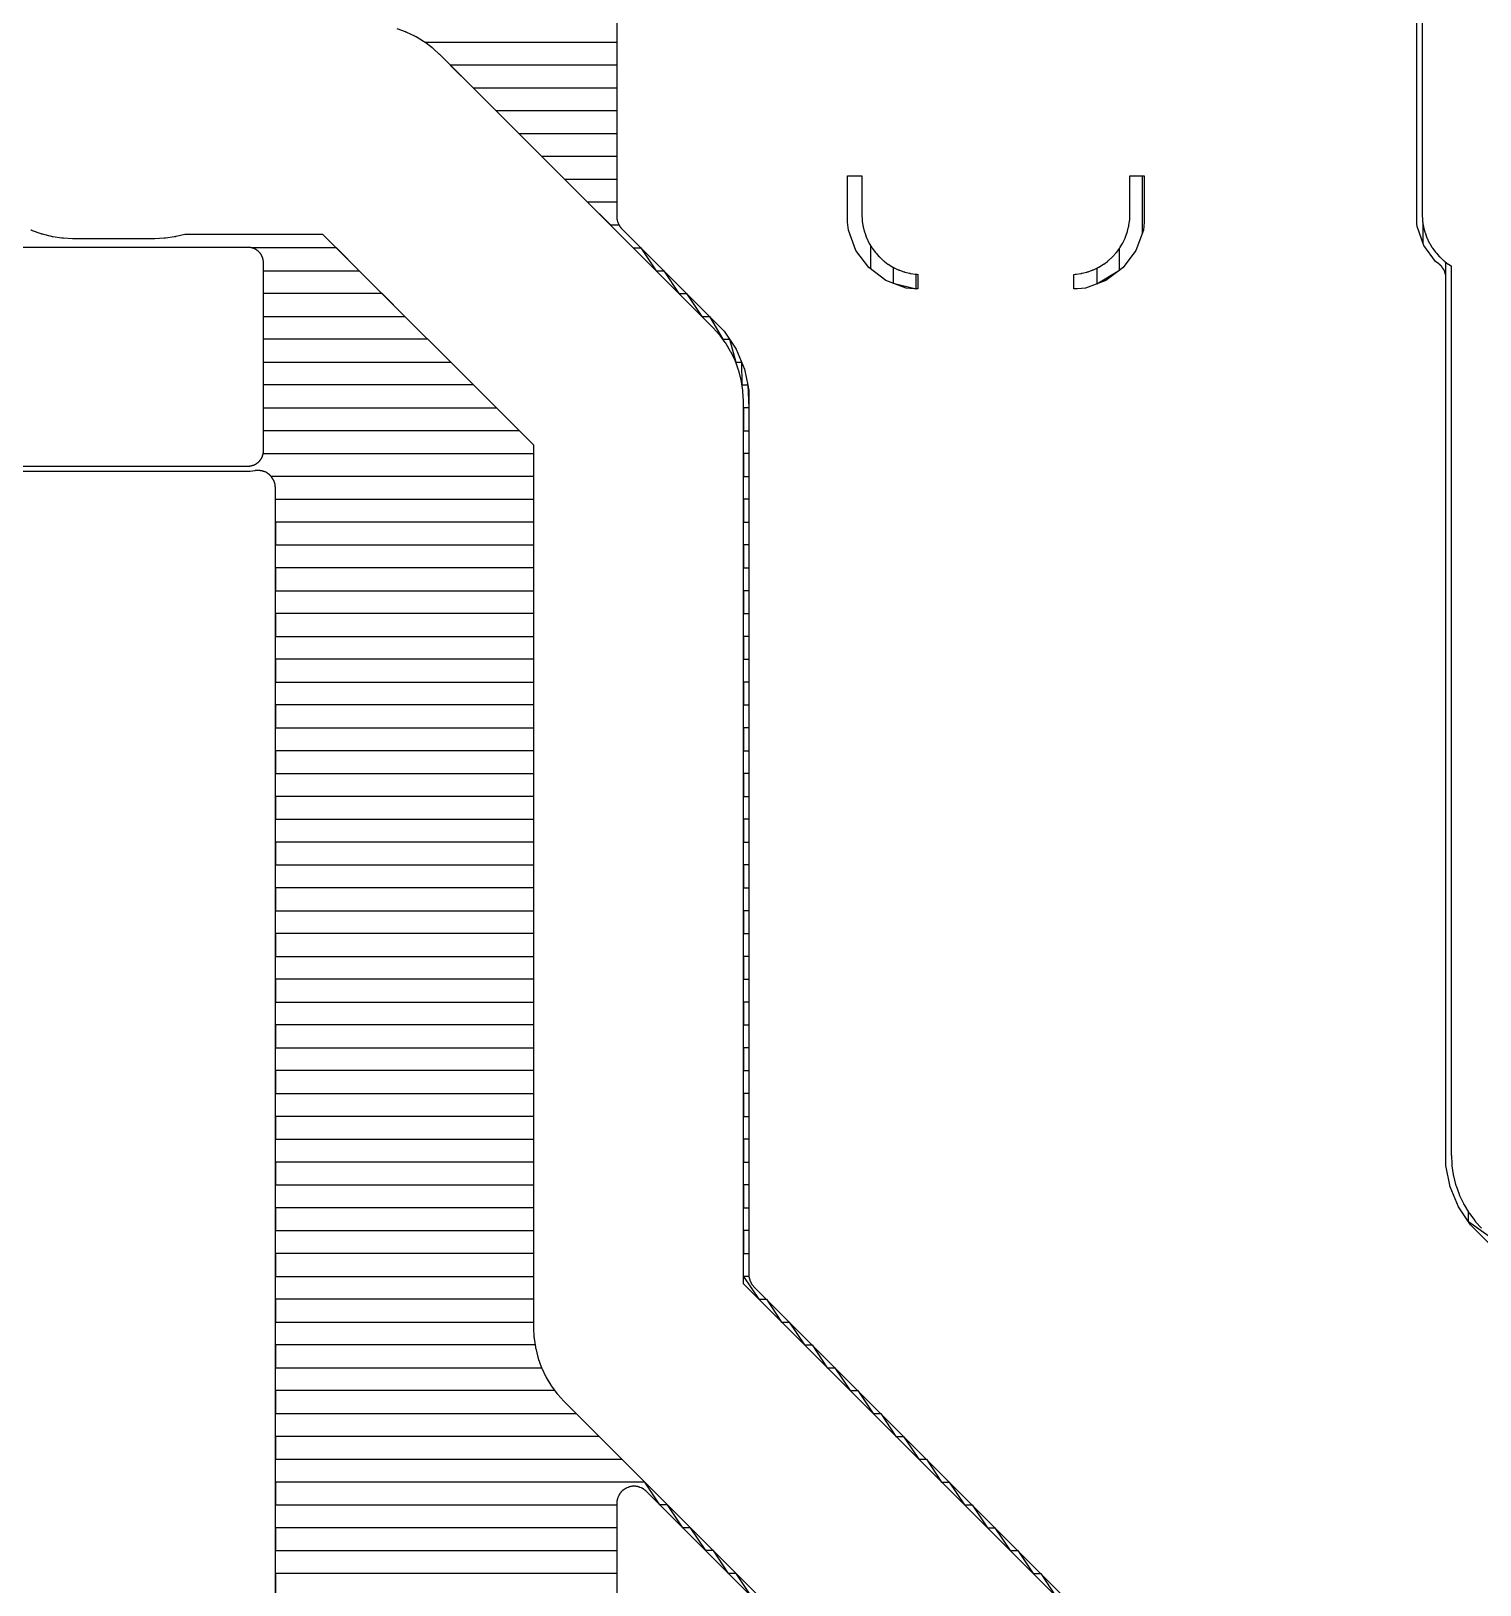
# Model space of a CAD drawing. Header units: metres. Extents: x 141.3 to 191.2, y -114.6 to -61.8.
# Drawn here: x 172.89 to 180.97, y -95.92 to -87.26 of the extents above; entities that cross this region are included whole.
import ezdxf

# ---------------------------------------------------------------- set-up
doc = ezdxf.new("R2010")
doc.units = ezdxf.units.M

msp = doc.modelspace()

# ---------------------------------------------------------------- linework, layer by layer
for points in [[(176.155, -65.0801), (176.155, -88.2916), (176.155, -88.2937), (176.1551, -88.2957), (176.1552, -88.2978), (176.1554, -88.2999), (176.1556, -88.302), (176.1559, -88.304), (176.1563, -88.3061), (176.1566, -88.3082), (176.1571, -88.3102), (176.1575, -88.3122), (176.1581, -88.3142), (176.1587, -88.3163), (176.1593, -88.3182), (176.16, -88.3202), (176.1607, -88.3222), (176.1615, -88.3241), (176.1648, -88.3322), (176.1657, -88.3342), (176.1665, -88.3361), (176.1674, -88.3379), (176.1684, -88.3398), (176.1694, -88.3416), (176.1705, -88.3434), (176.1716, -88.3452), (176.1727, -88.3469), (176.1739, -88.3487), (176.1751, -88.3503), (176.1764, -88.352), (176.1777, -88.3536), (176.179, -88.3552), (176.1804, -88.3568), (176.1818, -88.3583), (176.1833, -88.3598), (176.7541, -88.9306), (176.8058, -89.008), (176.8214, -89.0315), (176.8678, -89.1435), (176.8855, -89.2324), (176.8915, -89.2624), (176.8915, -94.1931), (176.8915, -94.1952), (176.8916, -94.1972), (176.8917, -94.1993), (176.8919, -94.2014), (176.8921, -94.2035), (176.8924, -94.2055), (176.8928, -94.2076), (176.8931, -94.2097), (176.8936, -94.2117), (176.894, -94.2137), (176.8946, -94.2157), (176.8952, -94.2178), (176.8958, -94.2197), (176.8965, -94.2217), (176.8972, -94.2237), (176.898, -94.2256), (176.9013, -94.2337), (176.9022, -94.2357), (176.903, -94.2376), (176.9039, -94.2394), (176.9049, -94.2413), (176.9059, -94.2431), (176.907, -94.2449), (176.9081, -94.2467), (176.9092, -94.2484), (176.9104, -94.2502), (176.9116, -94.2518), (176.9129, -94.2535), (176.9142, -94.2551), (176.9155, -94.2567), (176.9169, -94.2583), (176.9183, -94.2598), (176.9198, -94.2613), (184.3767, -101.7182)], [(186.6982, -99.6987), (180.9164, -93.9169), (180.8491, -93.8161), (180.8027, -93.704), (180.779, -93.5851), (180.779, -88.6332), (180.779, -88.631), (180.7789, -88.6289), (180.7788, -88.6268), (180.7786, -88.6251), (180.7785, -88.623), (180.7782, -88.6209), (180.7779, -88.6189), (180.7776, -88.6168), (180.7772, -88.6148), (180.7768, -88.6127), (180.7763, -88.6107), (180.7758, -88.6086), (180.7752, -88.6066), (180.7745, -88.6046), (180.7739, -88.6027), (180.7731, -88.6007), (180.7723, -88.5988), (180.7715, -88.5968), (180.7706, -88.5949), (180.7697, -88.5931), (180.7687, -88.5912), (180.7677, -88.5894), (180.7667, -88.5876), (180.7621, -88.58), (180.761, -88.5783), (180.7599, -88.5765), (180.7587, -88.5748), (180.7575, -88.5731), (180.7562, -88.5715), (180.7549, -88.5698), (180.7536, -88.5682), (180.7522, -88.5667), (180.7508, -88.5651), (180.7493, -88.5637), (180.7478, -88.5622), (180.7463, -88.5608), (180.7447, -88.5594), (180.7431, -88.5581), (180.7415, -88.5568), (180.7398, -88.5555), (180.7206, -88.5414), (180.6552, -88.4527), (180.618, -88.3464), (180.6165, -88.3303), (180.6165, -86.9297)], [(180.647, -86.98), (180.647, -88.28), (180.647, -88.2821), (180.6471, -88.2842), (180.6483, -88.3087), (180.6484, -88.3108), (180.6486, -88.3128), (180.6488, -88.3149), (180.6491, -88.317), (180.6527, -88.3412), (180.6531, -88.3433), (180.6534, -88.3454), (180.6539, -88.3474), (180.6544, -88.3494), (180.6603, -88.3732), (180.6608, -88.3752), (180.6614, -88.3772), (180.6621, -88.3792), (180.6627, -88.3812), (180.671, -88.4043), (180.6717, -88.4063), (180.6725, -88.4082), (180.6733, -88.4101), (180.6742, -88.412), (180.6847, -88.4342), (180.6856, -88.4361), (180.6866, -88.4379), (180.6876, -88.4397), (180.6886, -88.4415), (180.7012, -88.4626), (180.7023, -88.4644), (180.7035, -88.4661), (180.7046, -88.4678), (180.7059, -88.4695), (180.7205, -88.4892), (180.7217, -88.4909), (180.723, -88.4925), (180.7244, -88.4941), (180.7258, -88.4957), (180.7422, -88.5139), (180.7437, -88.5154), (180.7451, -88.5169), (180.7466, -88.5183), (180.7481, -88.5198), (180.7663, -88.5362), (180.7679, -88.5376), (180.7695, -88.539), (180.7711, -88.5403), (180.7728, -88.5415), (180.7925, -88.5561), (180.7942, -88.5574), (180.7959, -88.5585), (180.7976, -88.5597), (180.7994, -88.5608), (180.8092, -88.5667), (180.8092, -93.5245), (180.8093, -93.5266), (180.8094, -93.5287), (180.8118, -93.5777), (180.8119, -93.5798), (180.8121, -93.5819), (180.8123, -93.5839), (180.8126, -93.586), (180.8198, -93.6346), (180.8201, -93.6366), (180.8205, -93.6387), (180.8209, -93.6407), (180.8214, -93.6427), (180.8333, -93.6904), (180.8339, -93.6924), (180.8345, -93.6944), (180.8351, -93.6964), (180.8358, -93.6984), (180.8523, -93.7446), (180.853, -93.7465), (180.8538, -93.7485), (180.8546, -93.7504), (180.8555, -93.7523), (180.8765, -93.7967), (180.8774, -93.7985), (180.8784, -93.8004), (180.8794, -93.8022), (180.8804, -93.804), (180.9057, -93.8461), (180.9067, -93.8479), (180.9079, -93.8496), (180.9091, -93.8514), (180.9103, -93.8531), (180.9395, -93.8925), (180.9408, -93.8941), (180.9421, -93.8958), (180.9434, -93.8974), (180.9448, -93.8989), (180.9778, -93.9353)], [(184.3924, -101.7767), (176.8613, -94.2456), (176.8613, -89.323), (176.8612, -89.3209), (176.8611, -89.3188), (176.8587, -89.2698), (176.8586, -89.2677), (176.8584, -89.2656), (176.8582, -89.2636), (176.8579, -89.2615), (176.8507, -89.2129), (176.8504, -89.2109), (176.85, -89.2088), (176.8496, -89.2068), (176.8491, -89.2048), (176.8372, -89.1571), (176.8366, -89.1551), (176.836, -89.1531), (176.8354, -89.1511), (176.8347, -89.1491), (176.8182, -89.1029), (176.8175, -89.101), (176.8167, -89.099), (176.8159, -89.0971), (176.815, -89.0952), (176.794, -89.0508), (176.7931, -89.049), (176.7921, -89.0471), (176.7911, -89.0453), (176.7901, -89.0435), (176.7648, -89.0014), (176.7638, -88.9996), (176.7626, -88.9979), (176.7614, -88.9961), (176.7602, -88.9944), (176.731, -88.955), (176.7297, -88.9534), (176.7284, -88.9517), (176.7271, -88.9501), (176.7257, -88.9486), (176.6927, -88.9122), (176.6913, -88.9107), (176.6898, -88.9092), (175.1703, -87.3897), (175.1688, -87.3882), (175.1673, -87.3868), (175.1309, -87.3538), (175.1294, -87.3524), (175.1278, -87.3511), (175.1261, -87.3498), (175.1245, -87.3485), (175.0851, -87.3193), (175.0834, -87.3181), (175.0816, -87.3169), (175.0799, -87.3157), (175.0781, -87.3147), (175.036, -87.2894), (175.0342, -87.2884), (175.0324, -87.2874), (175.0305, -87.2864), (175.0287, -87.2855), (174.9843, -87.2645), (174.9824, -87.2636), (174.9805, -87.2628), (174.9785, -87.262), (174.9766, -87.2613), (174.9304, -87.2448)], [(175.084, -87.3185), (176.155, -87.3185), (176.155, -87.446), (175.2267, -87.446), (175.3542, -87.5735), (176.155, -87.5735), (176.155, -87.701), (175.4817, -87.701), (175.6092, -87.8285), (176.155, -87.8285), (176.155, -87.956), (175.7367, -87.956), (175.8642, -88.0835), (176.155, -88.0835), (176.155, -88.211), (175.9917, -88.211), (176.1192, -88.3385), (176.1677, -88.3385)], [(177.442, -88.065), (177.522, -88.065), (177.522, -88.28), (177.522, -88.2821), (177.5221, -88.2842), (177.5233, -88.3087), (177.5234, -88.3108), (177.5236, -88.3128), (177.5238, -88.3149), (177.5241, -88.317), (177.5277, -88.3412), (177.5281, -88.3433), (177.5284, -88.3454), (177.5289, -88.3474), (177.5294, -88.3494), (177.5353, -88.3732), (177.5358, -88.3752), (177.5364, -88.3772), (177.5371, -88.3792), (177.5377, -88.3812), (177.546, -88.4043), (177.5467, -88.4063), (177.5475, -88.4082), (177.5483, -88.4101), (177.5492, -88.412), (177.5597, -88.4342), (177.5606, -88.4361), (177.5616, -88.4379), (177.5626, -88.4397), (177.5636, -88.4415), (177.5762, -88.4626), (177.5773, -88.4644), (177.5785, -88.4661), (177.5796, -88.4678), (177.5809, -88.4695), (177.5955, -88.4892), (177.5967, -88.4909), (177.598, -88.4925), (177.5994, -88.4941), (177.6008, -88.4957), (177.6172, -88.5139), (177.6187, -88.5154), (177.6201, -88.5169), (177.6216, -88.5183), (177.6231, -88.5198), (177.6413, -88.5362), (177.6429, -88.5376), (177.6445, -88.539), (177.6461, -88.5403), (177.6478, -88.5415), (177.6675, -88.5561), (177.6692, -88.5574), (177.6709, -88.5585), (177.6726, -88.5597), (177.6744, -88.5608), (177.6955, -88.5734), (177.6973, -88.5744), (177.6991, -88.5754), (177.7009, -88.5764), (177.7028, -88.5773), (177.725, -88.5878), (177.7269, -88.5887), (177.7288, -88.5895), (177.7307, -88.5903), (177.7327, -88.591), (177.7558, -88.5993), (177.7558, -88.5993), (177.7576, -88.5999), (177.7597, -88.6005), (177.7617, -88.6011), (177.7638, -88.6017), (177.7876, -88.6076), (177.7896, -88.6081), (177.7916, -88.6086), (177.7937, -88.6089), (177.7958, -88.6093), (177.82, -88.6129), (177.8221, -88.6132), (177.8242, -88.6134), (177.8262, -88.6136), (177.8283, -88.6137), (177.8345, -88.614), (177.8345, -88.695), (177.8137, -88.695), (177.7693, -88.6902), (177.6561, -88.648), (177.5605, -88.5765), (177.489, -88.4809), (177.4468, -88.3677), (177.442, -88.3233), (177.442, -88.065)], [(178.7045, -88.614), (178.7107, -88.6137), (178.7128, -88.6136), (178.7148, -88.6134), (178.7169, -88.6132), (178.719, -88.6129), (178.7432, -88.6093), (178.7453, -88.6089), (178.7474, -88.6086), (178.7494, -88.6081), (178.7514, -88.6076), (178.7752, -88.6017), (178.7772, -88.6012), (178.7792, -88.6006), (178.7812, -88.5999), (178.7832, -88.5993), (178.8063, -88.591), (178.8083, -88.5903), (178.8102, -88.5895), (178.8121, -88.5887), (178.814, -88.5878), (178.8362, -88.5773), (178.8381, -88.5764), (178.8399, -88.5754), (178.8417, -88.5744), (178.8435, -88.5734), (178.8646, -88.5608), (178.8664, -88.5597), (178.8681, -88.5585), (178.8698, -88.5574), (178.8715, -88.5561), (178.8912, -88.5415), (178.8929, -88.5403), (178.8945, -88.539), (178.8961, -88.5376), (178.8977, -88.5362), (178.9159, -88.5198), (178.9174, -88.5183), (178.9189, -88.5169), (178.9203, -88.5154), (178.9218, -88.5139), (178.9382, -88.4957), (178.9396, -88.4941), (178.941, -88.4925), (178.9423, -88.4909), (178.9435, -88.4892), (178.9581, -88.4695), (178.9594, -88.4678), (178.9605, -88.4661), (178.9617, -88.4644), (178.9628, -88.4626), (178.9754, -88.4415), (178.9764, -88.4397), (178.9774, -88.4379), (178.9784, -88.4361), (178.9793, -88.4342), (178.9898, -88.412), (178.9907, -88.4101), (178.9915, -88.4082), (178.9923, -88.4063), (178.993, -88.4043), (179.0013, -88.3812), (179.0013, -88.3812), (179.0019, -88.3794), (179.0025, -88.3773), (179.0031, -88.3753), (179.0037, -88.3732), (179.0096, -88.3494), (179.0101, -88.3474), (179.0106, -88.3454), (179.0109, -88.3433), (179.0113, -88.3412), (179.0149, -88.317), (179.0152, -88.3149), (179.0154, -88.3128), (179.0156, -88.3108), (179.0157, -88.3087), (179.0169, -88.2842), (179.017, -88.2821), (179.017, -88.28), (179.017, -88.065), (179.097, -88.065), (179.097, -88.3233), (179.0922, -88.3677), (179.05, -88.4809), (178.9785, -88.5765), (178.8829, -88.648), (178.7697, -88.6902), (178.7253, -88.695), (178.7045, -88.695), (178.7045, -88.614)], [(179.087, -88.3817), (179.087, -88.065)], [(180.65, -88.3229), (180.65, -88.4378)], [(172.8872, -88.3654), (172.8891, -88.3662), (172.8911, -88.3671), (172.893, -88.3678), (172.895, -88.3686), (172.9435, -88.3859), (172.9435, -88.3859), (172.9436, -88.386), (172.9456, -88.3866), (172.9475, -88.3873), (172.9495, -88.3878), (172.9514, -88.3883), (173.0014, -88.4009), (173.0035, -88.4013), (173.0055, -88.4018), (173.0075, -88.4022), (173.0096, -88.4025), (173.0606, -88.4101), (173.0626, -88.4103), (173.0647, -88.4106), (173.0668, -88.4107), (173.0689, -88.4109), (173.1203, -88.4134), (173.1224, -88.4135), (173.1245, -88.4135), (173.5745, -88.4135), (173.5766, -88.4135), (173.5787, -88.4134), (173.6301, -88.4109), (173.6322, -88.4107), (173.6343, -88.4106), (173.6364, -88.4103), (173.6384, -88.4101), (173.6894, -88.4025), (173.6915, -88.4022), (173.6935, -88.4018), (173.6955, -88.4013), (173.6976, -88.4009), (173.7459, -88.3888), (174.5141, -88.3888), (175.6907, -89.5654), (175.6907, -94.488), (175.6908, -94.4901), (175.6909, -94.4922), (175.6933, -94.5412), (175.6934, -94.5433), (175.6936, -94.5454), (175.6938, -94.5474), (175.6941, -94.5495), (175.7013, -94.5981), (175.7016, -94.6001), (175.702, -94.6022), (175.7024, -94.6042), (175.7029, -94.6062), (175.7148, -94.6539), (175.7154, -94.6559), (175.716, -94.6579), (175.7166, -94.6599), (175.7173, -94.6619), (175.7338, -94.7081), (175.7345, -94.71), (175.7353, -94.712), (175.7361, -94.7139), (175.737, -94.7158), (175.758, -94.7602), (175.7589, -94.762), (175.7599, -94.7639), (175.7609, -94.7657), (175.7619, -94.7675), (175.7872, -94.8096), (175.7882, -94.8114), (175.7894, -94.8131), (175.7906, -94.8149), (175.7918, -94.8166), (175.821, -94.856), (175.8223, -94.8576), (175.8236, -94.8593), (175.8249, -94.8609), (175.8263, -94.8624), (175.8593, -94.8988), (175.8607, -94.9003), (175.8622, -94.9018), (183.7362, -102.7758)], [(172.5995, -89.6835), (174.0995, -89.6835), (174.1016, -89.6835), (174.1037, -89.6834), (174.1058, -89.6833), (174.1078, -89.6831), (174.1099, -89.6829), (174.112, -89.6826), (174.114, -89.6822), (174.1161, -89.6819), (174.1181, -89.6814), (174.1202, -89.681), (174.1222, -89.6804), (174.1242, -89.6798), (174.1262, -89.6792), (174.1281, -89.6785), (174.1301, -89.6778), (174.132, -89.677), (174.1339, -89.6762), (174.1358, -89.6753), (174.1377, -89.6744), (174.1396, -89.6735), (174.1414, -89.6725), (174.1432, -89.6714), (174.145, -89.6703), (174.1467, -89.6692), (174.1484, -89.668), (174.1501, -89.6668), (174.1518, -89.6655), (174.1534, -89.6642), (174.155, -89.6629), (174.1566, -89.6615), (174.1581, -89.6601), (174.1596, -89.6586), (174.1611, -89.6571), (174.1625, -89.6556), (174.1639, -89.654), (174.1652, -89.6524), (174.1665, -89.6508), (174.1678, -89.6491), (174.169, -89.6474), (174.1702, -89.6457), (174.1713, -89.644), (174.1724, -89.6422), (174.1735, -89.6404), (174.1745, -89.6386), (174.1754, -89.6367), (174.1763, -89.6348), (174.1772, -89.6329), (174.178, -89.631), (174.1788, -89.6291), (174.1795, -89.6271), (174.1802, -89.6252), (174.1808, -89.6232), (174.1814, -89.6212), (174.182, -89.6192), (174.1824, -89.6171), (174.1829, -89.6151), (174.1832, -89.613), (174.1836, -89.611), (174.1839, -89.6089), (174.1841, -89.6068), (174.1843, -89.6048), (174.1844, -89.6027), (174.1845, -89.6006), (174.1845, -89.5985), (174.1845, -88.5485), (174.1845, -88.5464), (174.1844, -88.5443), (174.1843, -88.5422), (174.1841, -88.5402), (174.1839, -88.5381), (174.1836, -88.536), (174.1832, -88.534), (174.1829, -88.5319), (174.1824, -88.5299), (174.182, -88.5278), (174.1814, -88.5258), (174.1808, -88.5238), (174.1802, -88.5218), (174.1795, -88.5199), (174.1788, -88.5179), (174.178, -88.516), (174.1772, -88.5141), (174.1763, -88.5122), (174.1754, -88.5103), (174.1745, -88.5084), (174.1735, -88.5066), (174.1724, -88.5048), (174.1713, -88.503), (174.1702, -88.5013), (174.169, -88.4996), (174.1678, -88.4979), (174.1665, -88.4962), (174.1652, -88.4946), (174.1639, -88.493), (174.1625, -88.4914), (174.1611, -88.4899), (174.1596, -88.4884), (174.1581, -88.4869), (174.1566, -88.4855), (174.155, -88.4841), (174.1534, -88.4828), (174.1518, -88.4815), (174.1501, -88.4802), (174.1484, -88.479), (174.1467, -88.4778), (174.145, -88.4767), (174.1432, -88.4756), (174.1414, -88.4745), (174.1396, -88.4735), (174.1377, -88.4726), (174.1358, -88.4717), (174.1339, -88.4708), (174.132, -88.47), (174.1301, -88.4692), (174.1281, -88.4685), (174.1262, -88.4678), (174.1242, -88.4672), (174.1222, -88.4666), (174.1202, -88.466), (174.1181, -88.4656), (174.1161, -88.4651), (174.114, -88.4648), (174.112, -88.4644), (174.1099, -88.4641), (174.1078, -88.4639), (174.1058, -88.4637), (174.1037, -88.4636), (174.1016, -88.4635), (174.0995, -88.4635), (172.5995, -88.4635)], [(175.6113, -89.486), (174.1845, -89.486), (174.1845, -89.3585), (175.4838, -89.3585), (175.3563, -89.231), (174.1845, -89.231), (174.1845, -89.1035), (175.2288, -89.1035), (175.1013, -88.976), (174.1845, -88.976), (174.1845, -88.8485), (174.9738, -88.8485), (174.8463, -88.721), (174.1845, -88.721), (174.1845, -88.5935), (174.7188, -88.5935), (174.5913, -88.466), (174.12, -88.466)], [(176.2467, -88.466), (176.2894, -88.466), (176.3742, -88.5935), (176.4169, -88.5935), (176.5017, -88.721), (176.5444, -88.721), (176.6292, -88.8485), (176.6719, -88.8485), (176.7465, -88.976), (176.7844, -88.976), (176.8184, -89.1035), (176.8513, -89.1035), (176.8534, -89.231), (176.8853, -89.231), (176.8915, -89.3585), (176.8613, -89.3585), (176.8613, -89.486), (176.8915, -89.486), (176.8915, -89.6135), (176.8613, -89.6135), (176.8613, -89.741), (176.8915, -89.741), (176.8915, -89.8685), (176.8613, -89.8685), (176.8613, -89.996), (176.8915, -89.996), (176.8915, -90.1235), (176.8613, -90.1235), (176.8613, -90.251), (176.8915, -90.251), (176.8915, -90.3785), (176.8613, -90.3785), (176.8613, -90.506), (176.8915, -90.506), (176.8915, -90.6335), (176.8613, -90.6335), (176.8613, -90.761), (176.8915, -90.761), (176.8915, -90.8885), (176.8613, -90.8885), (176.8613, -91.016), (176.8915, -91.016), (176.8915, -91.1435), (176.8613, -91.1435), (176.8613, -91.271), (176.8915, -91.271), (176.8915, -91.3985), (176.8613, -91.3985), (176.8613, -91.526), (176.8915, -91.526), (176.8915, -91.6535), (176.8613, -91.6535), (176.8613, -91.781), (176.8915, -91.781), (176.8915, -91.9085), (176.8613, -91.9085), (176.8613, -92.036), (176.8915, -92.036), (176.8915, -92.1635), (176.8613, -92.1635), (176.8613, -92.291), (176.8915, -92.291), (176.8915, -92.4185), (176.8613, -92.4185), (176.8613, -92.546), (176.8915, -92.546), (176.8915, -92.6735), (176.8613, -92.6735), (176.8613, -92.801), (176.8915, -92.801), (176.8915, -92.9285), (176.8613, -92.9285), (176.8613, -93.056), (176.8915, -93.056), (176.8915, -93.1835), (176.8613, -93.1835), (176.8613, -93.311), (176.8915, -93.311), (176.8915, -93.4385), (176.8613, -93.4385), (176.8613, -93.566), (176.8915, -93.566), (176.8915, -93.6935), (176.8613, -93.6935), (176.8613, -93.821), (176.8915, -93.821), (176.8915, -93.9485), (176.8613, -93.9485), (176.8613, -94.076), (176.8915, -94.076)], [(177.5695, -88.4514), (177.5695, -88.5832)], [(178.832, -88.5793), (178.832, -88.667), (178.9595, -88.5907), (178.9595, -88.4676)], [(177.697, -88.5743), (177.697, -88.6632), (177.8245, -88.695), (177.8245, -88.6134)], [(180.7775, -88.545), (180.7775, -88.6163)], [(174.1832, -89.6135), (175.6907, -89.6135), (175.6907, -89.741), (174.2272, -89.741)], [(174.251, -96.782), (174.251, -89.8037), (174.251, -89.8016), (174.2509, -89.7995), (174.2508, -89.7975), (174.2506, -89.7954), (174.2504, -89.7931), (174.2501, -89.7911), (174.2499, -89.789), (174.2495, -89.7869), (174.2491, -89.7849), (174.2487, -89.7828), (174.2482, -89.7808), (174.2477, -89.7788), (174.2471, -89.7768), (174.2465, -89.7748), (174.2458, -89.7728), (174.2451, -89.7709), (174.2443, -89.7689), (174.2435, -89.767), (174.2426, -89.7651), (174.2417, -89.7632), (174.2407, -89.7614), (174.2397, -89.7596), (174.2387, -89.7578), (174.2376, -89.756), (174.2365, -89.7542), (174.2316, -89.7469), (174.2304, -89.7452), (174.2292, -89.7435), (174.2279, -89.7419), (174.2266, -89.7402), (174.2253, -89.7386), (174.2239, -89.7371), (174.2224, -89.7355), (174.221, -89.734), (174.2195, -89.7326), (174.218, -89.7312), (174.2164, -89.7298), (174.2148, -89.7284), (174.2132, -89.7271), (174.2115, -89.7259), (174.2098, -89.7247), (174.2081, -89.7235), (174.2064, -89.7223), (174.2046, -89.7212), (174.2028, -89.7202), (174.201, -89.7192), (174.1991, -89.7182), (174.1972, -89.7173), (174.1953, -89.7164), (174.1934, -89.7156), (174.1915, -89.7148), (174.1895, -89.7141), (174.1876, -89.7134), (174.1856, -89.7128), (174.1836, -89.7122), (174.1815, -89.7117), (174.1795, -89.7112), (174.1775, -89.7108), (174.1688, -89.7091), (174.1668, -89.7087), (174.1647, -89.7084), (174.1627, -89.7081), (174.1606, -89.7078), (174.1585, -89.7077), (174.1564, -89.7075), (174.1543, -89.7075), (174.1523, -89.7074), (174.1502, -89.7075), (174.1481, -89.7075), (174.146, -89.7077), (174.1439, -89.7078), (174.1419, -89.7081), (174.1398, -89.7084), (174.1377, -89.7087), (174.1357, -89.7091), (174.1109, -89.714), (172.5881, -89.714)], [(174.251, -89.8685), (175.6907, -89.8685), (175.6907, -89.996), (174.251, -89.996), (174.251, -90.1235), (175.6907, -90.1235), (175.6907, -90.251), (174.251, -90.251), (174.251, -90.3785), (175.6907, -90.3785), (175.6907, -90.506), (174.251, -90.506), (174.251, -90.6335), (175.6907, -90.6335), (175.6907, -90.761), (174.251, -90.761), (174.251, -90.8885), (175.6907, -90.8885), (175.6907, -91.016), (174.251, -91.016), (174.251, -91.1435), (175.6907, -91.1435), (175.6907, -91.271), (174.251, -91.271), (174.251, -91.3985), (175.6907, -91.3985), (175.6907, -91.526), (174.251, -91.526), (174.251, -91.6535), (175.6907, -91.6535), (175.6907, -91.781), (174.251, -91.781), (174.251, -91.9085), (175.6907, -91.9085), (175.6907, -92.036), (174.251, -92.036), (174.251, -92.1635), (175.6907, -92.1635), (175.6907, -92.291), (174.251, -92.291), (174.251, -92.4185), (175.6907, -92.4185), (175.6907, -92.546), (174.251, -92.546), (174.251, -92.6735), (175.6907, -92.6735), (175.6907, -92.801), (174.251, -92.801), (174.251, -92.9285), (175.6907, -92.9285), (175.6907, -93.056), (174.251, -93.056), (174.251, -93.1835), (175.6907, -93.1835), (175.6907, -93.311), (174.251, -93.311), (174.251, -93.4385), (175.6907, -93.4385), (175.6907, -93.566), (174.251, -93.566), (174.251, -93.6935), (175.6907, -93.6935), (175.6907, -93.821), (174.251, -93.821), (174.251, -93.9485), (175.6907, -93.9485), (175.6907, -94.076), (174.251, -94.076), (174.251, -94.2035), (175.6907, -94.2035), (175.6907, -94.331), (174.251, -94.331), (174.251, -94.4585), (175.6907, -94.4585)], [(181.0325, -93.9902), (180.905, -93.8998), (180.905, -93.845)], [(176.8921, -94.2035), (176.8613, -94.2035), (176.9467, -94.331), (176.9894, -94.331), (177.0742, -94.4585), (177.1169, -94.4585), (177.2017, -94.586), (177.2444, -94.586), (177.3292, -94.7135), (177.3719, -94.7135), (177.4567, -94.841), (177.4994, -94.841), (177.5842, -94.9685), (177.6269, -94.9685), (177.7117, -95.096), (177.7544, -95.096), (177.8392, -95.2235), (177.8819, -95.2235), (177.9667, -95.351), (178.0094, -95.351), (178.0942, -95.4785), (178.1369, -95.4785), (178.2217, -95.606), (178.2644, -95.606), (178.3492, -95.7335), (178.3919, -95.7335), (178.4767, -95.861), (178.5194, -95.861), (178.6042, -95.9885)], [(175.6995, -94.586), (174.251, -94.586), (174.251, -94.7135), (175.736, -94.7135)], [(175.8099, -94.841), (174.251, -94.841), (174.251, -94.9685), (175.9288, -94.9685), (176.0563, -95.096), (174.251, -95.096), (174.251, -95.2235), (176.1838, -95.2235)], [(176.9061, -95.9885), (176.8213, -95.861), (176.7786, -95.861), (176.6938, -95.7335), (176.6511, -95.7335), (176.5663, -95.606), (176.5236, -95.606), (176.4388, -95.4785), (176.3961, -95.4785), (176.3113, -95.351), (174.251, -95.351), (174.251, -95.4785), (176.155, -95.4785), (176.155, -95.606), (174.251, -95.606), (174.251, -95.7335), (176.155, -95.7335), (176.155, -95.861), (174.251, -95.861), (174.251, -95.9885)], [(183.7576, -102.8401), (176.3197, -95.4022), (176.3182, -95.4007), (176.3167, -95.3993), (176.3151, -95.3979), (176.3136, -95.3966), (176.3119, -95.3953), (176.3103, -95.394), (176.3086, -95.3928), (176.3069, -95.3916), (176.3051, -95.3905), (176.3033, -95.3894), (176.3015, -95.3883), (176.2997, -95.3873), (176.2978, -95.3864), (176.296, -95.3854), (176.2941, -95.3846), (176.2922, -95.3838), (176.284, -95.3804), (176.2821, -95.3796), (176.2801, -95.3789), (176.2782, -95.3782), (176.2762, -95.3776), (176.2742, -95.377), (176.2722, -95.3765), (176.2701, -95.376), (176.2681, -95.3756), (176.266, -95.3752), (176.264, -95.3748), (176.2619, -95.3746), (176.2598, -95.3743), (176.2578, -95.3742), (176.2557, -95.374), (176.2536, -95.3739), (176.2515, -95.3739), (176.2494, -95.3739), (176.2473, -95.374), (176.2452, -95.3742), (176.2432, -95.3743), (176.2411, -95.3746), (176.239, -95.3748), (176.237, -95.3752), (176.2349, -95.3756), (176.2329, -95.376), (176.2308, -95.3765), (176.2288, -95.377), (176.2268, -95.3776), (176.2248, -95.3782), (176.2229, -95.3789), (176.2209, -95.3796), (176.219, -95.3804), (176.2108, -95.3838), (176.2089, -95.3846), (176.207, -95.3854), (176.2052, -95.3864), (176.2033, -95.3873), (176.2015, -95.3883), (176.1997, -95.3894), (176.1979, -95.3905), (176.1961, -95.3916), (176.1944, -95.3928), (176.1927, -95.394), (176.1911, -95.3953), (176.1894, -95.3966), (176.1878, -95.3979), (176.1863, -95.3993), (176.1848, -95.4007), (176.1833, -95.4022), (176.1818, -95.4037), (176.1804, -95.4052), (176.179, -95.4068), (176.1777, -95.4084), (176.1764, -95.41), (176.1751, -95.4117), (176.1739, -95.4133), (176.1727, -95.4151), (176.1716, -95.4168), (176.1705, -95.4186), (176.1694, -95.4204), (176.1684, -95.4222), (176.1674, -95.4241), (176.1665, -95.4259), (176.1657, -95.4278), (176.1648, -95.4298), (176.1615, -95.4379), (176.1607, -95.4398), (176.16, -95.4418), (176.1593, -95.4438), (176.1587, -95.4457), (176.1581, -95.4478), (176.1575, -95.4498), (176.1571, -95.4518), (176.1566, -95.4538), (176.1563, -95.4559), (176.1559, -95.4579), (176.1556, -95.46), (176.1554, -95.4621), (176.1552, -95.4642), (176.1551, -95.4662), (176.155, -95.4683), (176.155, -95.4704), (176.155, -98.975)]]:
    msp.add_lwpolyline(points)

doc.saveas('drawing.dxf')
